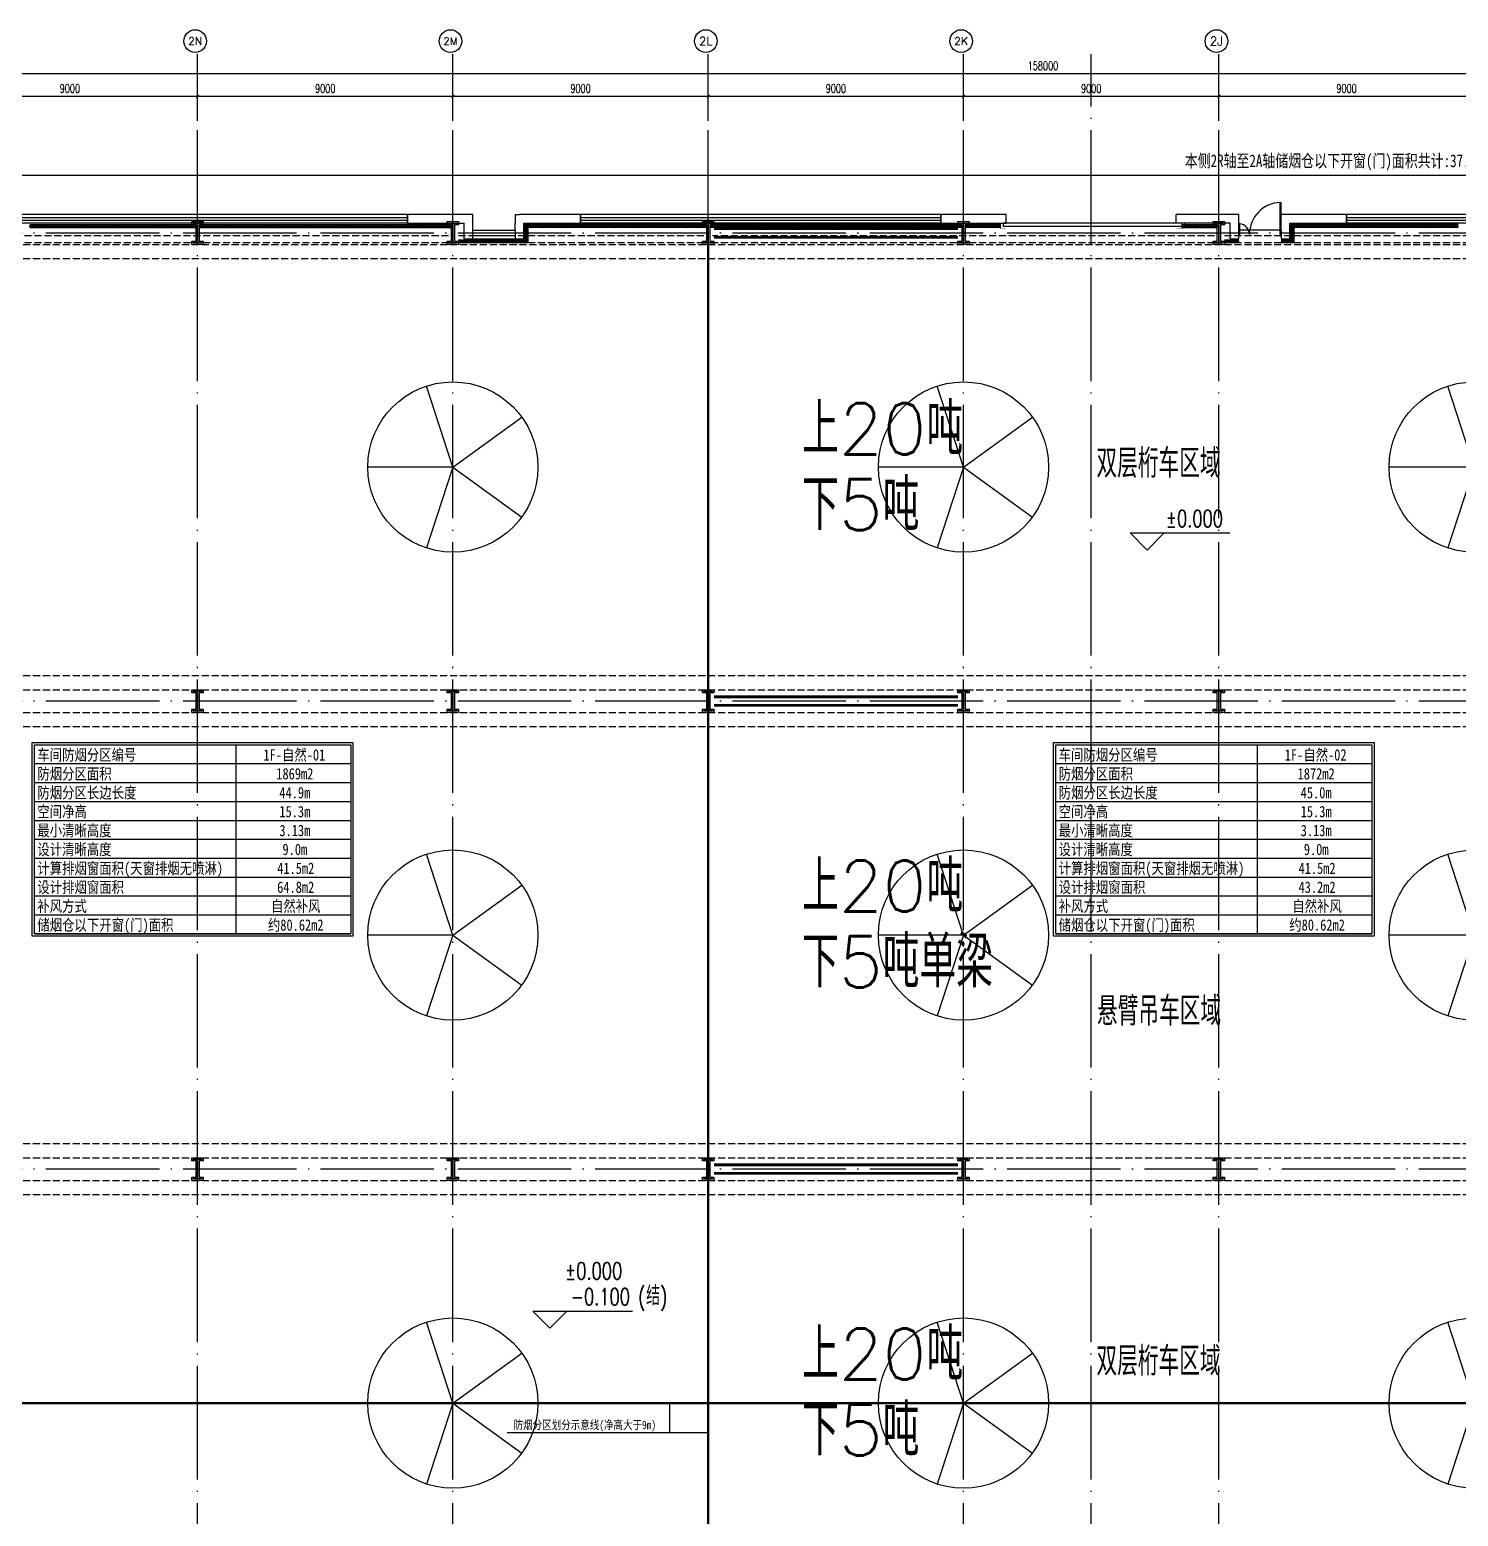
# Model space of a CAD drawing. Extents: x -555607 to 460190, y 498714 to 1664455.
# Drawn here: x -242769 to -192416, y 677329 to 729736 of the extents above; entities that cross this region are included whole.
import ezdxf
from ezdxf.enums import TextEntityAlignment as Align

# ---------------------------------------------------------------- set-up
doc = ezdxf.new("R2010")
doc.units = 0
doc.header["$LTSCALE"] = 1000
doc.header["$MEASUREMENT"] = 0
for name, pattern in [('10平面$0$DASH', [0.35, 0.25, -0.1]), ('CENTER', [2, 1.25, -0.25, 0.25, -0.25]), ('DASH', [0.35, 0.25, -0.1]), ('DOTE', [2.42, 2, -0.2, 0.02, -0.2])]:
    doc.linetypes.add(name, pattern=pattern)
doc.layers.get('Defpoints').update_dxf_attribs({"color": 210})
for name, color, linetype in [('10平面$0$WINDOW', 8, 'Continuous'), ('A-AXIS-D', 1, 'Continuous'), ('A-AXIS-DOTE', 14, 'DOTE'), ('A-HATCH-2', 251, 'Continuous'), ('A-HRAIL', 250, 'Continuous'), ('A-LIN-V', 9, 'Continuous'), ('A-SFCE', 30, 'Continuous'), ('A-WINDOW', 8, 'Continuous'), ('AS-COLN', 6, 'Continuous'), ('AS-WALL', 40, 'Continuous'), ('PUB_TEXT', 7, 'Continuous'), ('TH_DIM', 3, 'Continuous'), ('建-标高', 3, 'Continuous'), ('建-窗', 8, 'Continuous'), ('暖通', 7, 'Continuous')]:
    doc.layers.add(name, color=color, linetype=linetype)
doc.layers.add('柱间支撑', color=6, linetype='CENTER', lineweight=0)
doc.styles.add('-黑体', font='simhei.ttf', dxfattribs={"width": 0.8})
doc.styles.add('_TCH_AXIS', font='COMPLEX', dxfattribs={"bigfont": 'GBCBIG'})
doc.styles.add('_TCH_DIM_T3', font='SIMPLEX', dxfattribs={"width": 0.705882, "bigfont": 'GBCBIG'})
doc.styles.add('A-STANDARD', font='SIMPLEX', dxfattribs={"bigfont": 'GBCBIG'})
doc.styles.get("Standard").update_dxf_attribs({"font": 'gbenor.shx', "bigfont": 'gbcbig.shx'})
doc.styles.add('图框宋体', font='', dxfattribs={"width": 0.75})
doc.styles.get('图框宋体').set_extended_font_data('SimSun')
doc.linetypes.add('字母', pattern='A,12.7,-5.08,["挡烟垂壁",Standard,S=2.54,R=0,X=-2.54,Y=-1.27],-5.08', length=22.86)
doc.dimstyles.new('_TCH_ARCH&&100', dxfattribs={"dimtxt": 297.5, "dimasz": 100, "dimexe": 100, "dimexo": 100, "dimgap": 126.25, "dimtad": 1, "dimdec": 0, "dimzin": 0, "dimdsep": 46, "dimtxsty": '_TCH_DIM_T3', "dimblk": 'ARCHTICK', "dimcen": 0.09, "dimclrt": 7, "dimazin": 2, "dimtfac": 1, "dimtdec": 0, "dimtix": 1, "dimtmove": 2, "dimatfit": 3, "dimfxl": 100, "dimtolj": 1, "dimtzin": 0, "dimarcsym": 0})
doc.dimstyles.new('_TCH_ARCH&&150', dxfattribs={"dimtxt": 446.25, "dimasz": 150, "dimexe": 375, "dimexo": 450, "dimgap": 150, "dimtad": 1, "dimdec": 0, "dimzin": 0, "dimdsep": 46, "dimtxsty": '_TCH_DIM_T3', "dimblk": 'ARCHTICK', "dimcen": 0.09, "dimclrt": 7, "dimazin": 2, "dimtfac": 1, "dimtdec": 0, "dimtix": 1, "dimtmove": 2, "dimatfit": 3, "dimfxl": 1, "dimtolj": 1, "dimtzin": 0, "dimarcsym": 0})

# ---------------------------------------------------------------- blocks, each defined once
blk = doc.blocks.new('10平面$0$$DorLib2D$00000126')
at = {"color": 0, "linetype": 'Continuous'}
for p, q in [((-0.532, 0.5), (-0.532, 0.9)), ((0.532, 0.9), (0.532, 0.5))]:
    blk.add_line(p, q, dxfattribs=at)
at = {"color": 0, "linetype": '10平面$0$DASH'}
for p, q in [((-0.532, 0.9), (0.532, 0.9)), ((-0.532, 0.5), (0.532, 0.5))]:
    blk.add_line(p, q, dxfattribs=at)
blk = doc.blocks.new('WINDOW2DLIB$DYNSTYLE$00000005')
at = {"color": 0}
for points in [[(-0.5, 0.5), (-0.5, -0.5)], [(-0.5, 0.5), (0.5, 0.5)], [(0.5, -0.5), (0.5, 0.5)], [(0.5, 0.1667), (-0.5, 0.1667)], [(0.5, -0.1667), (-0.5, -0.1667)], [(-0.5, -0.5), (0.5, -0.5)]]:
    blk.add_lwpolyline(points, dxfattribs=at)
blk = doc.blocks.new('DOOR2DLIB$SYSLIB$00000123')
at = {"color": 0}
for p, q in [((0.475, -0.001), (0.475, 0.752)), ((0.475, 0.752), (0.5, 0.752)), ((0.5, -0.001), (0.5, 0.752)), ((-0.5, 0), (-0.5, 0.252)), ((-0.475, 0.252), (-0.5, 0.252)), ((-0.475, 0), (-0.475, 0.252)), ((-0.475, 0), (-0.5, 0)), ((0.475, -0.001), (0.5, -0.001))]:
    blk.add_line(p, q, dxfattribs=at)
for centre, radius, start, end in [((0.505, -0.002), 0.755, 92.2493, 179.7238), ((-0.501, 0.003), 0.251, 359.7899, 84.0974)]:
    blk.add_arc(centre, radius, start, end, dxfattribs=at)
blk = doc.blocks.new('42343243')
at = {"layer": '10平面$0$WINDOW'}
blk.add_line((-198654, 1222620), (-200154, 1222620), dxfattribs=at)
at = {"layer": 'AS-WALL'}
for p, q in [((-227154, 1223170), (-229454, 1223170)), ((-229454, 1223170), (-229454, 1222870)), ((-229454, 1222870), (-227454, 1222870)), ((-227454, 1222320), (-227454, 1222870)), ((-227154, 1222620), (-227154, 1223170)), ((-225654, 1223170), (-225504, 1223170)), ((-225654, 1223170), (-225654, 1222870)), ((-225654, 1222870), (-225654, 1222870)), ((-225654, 1222620), (-225654, 1222870)), ((-223354, 1223170), (-225504, 1223170)), ((-225354, 1222320), (-225354, 1222870)), ((-225354, 1222870), (-223354, 1222870)), ((-223354, 1222870), (-223354, 1223170)), ((-208354, 1223170), (-210654, 1223170)), ((-210654, 1223170), (-210654, 1222870)), ((-210654, 1222870), (-208354, 1222870)), ((-208354, 1222870), (-208354, 1223170)), ((-200154, 1223170), (-202354, 1223170)), ((-202354, 1222870), (-202354, 1223170)), ((-200454, 1222870), (-202354, 1222870)), ((-200454, 1222320), (-200454, 1222870)), ((-200154, 1222620), (-200154, 1223170)), ((-196354, 1223170), (-198654, 1223170)), ((-198654, 1222620), (-198654, 1223170)), ((-198354, 1222870), (-196354, 1222870)), ((-198354, 1222320), (-198354, 1222870)), ((-196354, 1222870), (-196354, 1223170)), ((-227454, 1222320), (-227154, 1222320)), ((-227154, 1222320), (-227154, 1222620)), ((-225654, 1222620), (-225654, 1222320)), ((-225654, 1222320), (-225354, 1222320)), ((-200454, 1222320), (-200154, 1222320)), ((-200154, 1222320), (-200154, 1222620)), ((-198654, 1222620), (-198654, 1222320)), ((-198654, 1222320), (-198354, 1222320))]:
    blk.add_line(p, q, dxfattribs=at)
at = {"layer": '10平面$0$WINDOW', "zscale": 300}
for name, p, xscale, yscale, rotation in [('DOOR2DLIB$SYSLIB$00000123', (-199404, 1222470), -1500, -1500, 179.9999999999555), ('10平面$0$$DorLib2D$00000126', (-205254, 1223020), 6000, 300, 180)]:
    blk.add_blockref(name, p, dxfattribs=dict(at, xscale=xscale, yscale=yscale, rotation=rotation))
at = {"layer": '建-窗', "zscale": 300}
for p, xscale, yscale, rotation in [((-239904, 1223020), -20900, -300, 359.9999999994902), ((-217004, 1223020), -12700, -300, 359.999999999664), ((-185904, 1223020), -20900, -300, 359.9999999994913), ((-226404, 1222470), -1500, 300, 179.9999999999555)]:
    blk.add_blockref('WINDOW2DLIB$DYNSTYLE$00000005', p, dxfattribs=dict(at, xscale=xscale, yscale=yscale, rotation=rotation))
blk = doc.blocks.new('w4324324')
at = {"layer": 'A-HATCH-2', "color": 250}
for q in [(-1694760, 686605), (-1697614, 684532), (-1691907, 684532), (-1696524, 681178), (-1692997, 681178)]:
    blk.add_line((-1694760, 683605), q, dxfattribs=at)
blk.add_circle((-1694760, 683605), 3000, dxfattribs=at)
blk = doc.blocks.new('ner546')
at = {"layer": 'A-LIN-V'}
for p in [(598280, 25256), (614780, 25256), (631280, 25256), (598280, 7256), (614780, 7256), (631280, 7256), (598280, -10744), (614780, -10744), (631280, -10744)]:
    blk.add_blockref('w4324324', p, dxfattribs=at)
blk = doc.blocks.new('23124232432')
at = {"layer": '柱间支撑', "color": 250, "const_width": 100}
for points in [[(-210054, 722720), (-218654, 722720)], [(-210054, 722420), (-218654, 722420)], [(-210054, 706220), (-218654, 706220)], [(-210054, 705920), (-218654, 705920)], [(-210054, 689720), (-218654, 689720)], [(-210054, 689420), (-218654, 689420)]]:
    blk.add_lwpolyline(points, dxfattribs=at)
blk = doc.blocks.new('nt66')
at = {"layer": 'A-HATCH-2'}
blk.add_lwpolyline([(-195840, 766870), (-195440, 766870), (-195440, 766758), (-195586, 766758), (-195586, 766182), (-195440, 766182), (-195440, 766070), (-195840, 766070), (-195840, 766182), (-195694, 766182), (-195694, 766758), (-195840, 766758)], close=True, dxfattribs=at)
at = {"layer": 'AS-COLN'}
blk.add_lwpolyline([(-195790, 766820), (-195490, 766820), (-195490, 766808), (-195636, 766808), (-195636, 766132), (-195490, 766132), (-195490, 766120), (-195790, 766120), (-195790, 766132), (-195644, 766132), (-195644, 766808), (-195790, 766808)], close=True, dxfattribs=at)
blk = doc.blocks.new('_ArchTick')
at = {"color": 0, "linetype": 'ByBlock', "const_width": 0.4}
blk.add_lwpolyline([(-0.5, -0.5), (0.5, 0.5)], dxfattribs=at)
blk = doc.blocks.new('*D133')
at = {"layer": 'A-AXIS-D', "color": 0, "lineweight": -2, "transparency": 16777216}
for p, q in [((-286054, 726630), (-286054, 728290)), ((-286054, 728190), (-128054, 728190)), ((-128054, 726630), (-128054, 728290))]:
    blk.add_line(p, q, dxfattribs=at)
at = {"layer": 'Defpoints', "color": 0, "transparency": 16777216}
for p in [(-128054, 728190), (-286054, 726530), (-128054, 726530)]:
    blk.add_point(p, dxfattribs=at)
at = {"layer": 'A-AXIS-D', "color": 0, "lineweight": -2, "transparency": 16777216, "xscale": 100, "yscale": 100, "zscale": 100, "rotation": 180}
blk.add_blockref('_ArchTick', (-286054, 728190), dxfattribs=at)
at = {"layer": 'A-AXIS-D', "color": 0, "lineweight": -2, "transparency": 16777216, "xscale": 100, "yscale": 100, "zscale": 100}
blk.add_blockref('_ArchTick', (-128054, 728190), dxfattribs=at)
at = {"layer": 'A-AXIS-D', "color": 7, "transparency": 16777216, "insert": (-207054, 728465), "char_height": 297.5, "attachment_point": 5, "style": '_TCH_DIM_T3'}
blk.add_mtext('\\A1;158000', dxfattribs=at)
blk = doc.blocks.new('*D139')
at = {"layer": 'A-AXIS-D', "color": 0, "lineweight": -2, "transparency": 16777216}
for p, q in [((-245854, 726530), (-245854, 727490)), ((-236854, 726530), (-236854, 727490)), ((-245854, 727390), (-236854, 727390))]:
    blk.add_line(p, q, dxfattribs=at)
at = {"layer": 'Defpoints', "color": 0, "transparency": 16777216}
for p in [(-236854, 727390), (-245854, 726430), (-236854, 726430)]:
    blk.add_point(p, dxfattribs=at)
at = {"layer": 'A-AXIS-D', "color": 0, "lineweight": -2, "transparency": 16777216, "xscale": 100, "yscale": 100, "zscale": 100, "rotation": 180}
blk.add_blockref('_ArchTick', (-245854, 727390), dxfattribs=at)
at = {"layer": 'A-AXIS-D', "color": 0, "lineweight": -2, "transparency": 16777216, "xscale": 100, "yscale": 100, "zscale": 100}
blk.add_blockref('_ArchTick', (-236854, 727390), dxfattribs=at)
at = {"layer": 'A-AXIS-D', "color": 7, "transparency": 16777216, "insert": (-241354, 727665), "char_height": 297.5, "attachment_point": 5, "style": '_TCH_DIM_T3'}
blk.add_mtext('\\A1;9000', dxfattribs=at)
blk = doc.blocks.new('*D140')
at = {"layer": 'A-AXIS-D', "color": 0, "lineweight": -2, "transparency": 16777216}
for p, q in [((-236854, 726530), (-236854, 727490)), ((-227854, 726530), (-227854, 727490)), ((-236854, 727390), (-227854, 727390))]:
    blk.add_line(p, q, dxfattribs=at)
at = {"layer": 'Defpoints', "color": 0, "transparency": 16777216}
for p in [(-227854, 727390), (-236854, 726430), (-227854, 726430)]:
    blk.add_point(p, dxfattribs=at)
at = {"layer": 'A-AXIS-D', "color": 0, "lineweight": -2, "transparency": 16777216, "xscale": 100, "yscale": 100, "zscale": 100, "rotation": 180}
blk.add_blockref('_ArchTick', (-236854, 727390), dxfattribs=at)
at = {"layer": 'A-AXIS-D', "color": 0, "lineweight": -2, "transparency": 16777216, "xscale": 100, "yscale": 100, "zscale": 100}
blk.add_blockref('_ArchTick', (-227854, 727390), dxfattribs=at)
at = {"layer": 'A-AXIS-D', "color": 7, "transparency": 16777216, "insert": (-232354, 727665), "char_height": 297.5, "attachment_point": 5, "style": '_TCH_DIM_T3'}
blk.add_mtext('\\A1;9000', dxfattribs=at)
blk = doc.blocks.new('*D141')
at = {"layer": 'A-AXIS-D', "color": 0, "lineweight": -2, "transparency": 16777216}
for p, q in [((-227854, 726530), (-227854, 727490)), ((-218854, 726530), (-218854, 727490)), ((-227854, 727390), (-218854, 727390))]:
    blk.add_line(p, q, dxfattribs=at)
at = {"layer": 'Defpoints', "color": 0, "transparency": 16777216}
for p in [(-218854, 727390), (-227854, 726430), (-218854, 726430)]:
    blk.add_point(p, dxfattribs=at)
at = {"layer": 'A-AXIS-D', "color": 0, "lineweight": -2, "transparency": 16777216, "xscale": 100, "yscale": 100, "zscale": 100, "rotation": 180}
blk.add_blockref('_ArchTick', (-227854, 727390), dxfattribs=at)
at = {"layer": 'A-AXIS-D', "color": 0, "lineweight": -2, "transparency": 16777216, "xscale": 100, "yscale": 100, "zscale": 100}
blk.add_blockref('_ArchTick', (-218854, 727390), dxfattribs=at)
at = {"layer": 'A-AXIS-D', "color": 7, "transparency": 16777216, "insert": (-223354, 727665), "char_height": 297.5, "attachment_point": 5, "style": '_TCH_DIM_T3'}
blk.add_mtext('\\A1;9000', dxfattribs=at)
blk = doc.blocks.new('*D142')
at = {"layer": 'A-AXIS-D', "color": 0, "lineweight": -2, "transparency": 16777216}
for p, q in [((-218854, 726530), (-218854, 727490)), ((-209854, 726530), (-209854, 727490)), ((-218854, 727390), (-209854, 727390))]:
    blk.add_line(p, q, dxfattribs=at)
at = {"layer": 'Defpoints', "color": 0, "transparency": 16777216}
for p in [(-209854, 727390), (-218854, 726430), (-209854, 726430)]:
    blk.add_point(p, dxfattribs=at)
at = {"layer": 'A-AXIS-D', "color": 0, "lineweight": -2, "transparency": 16777216, "xscale": 100, "yscale": 100, "zscale": 100, "rotation": 180}
blk.add_blockref('_ArchTick', (-218854, 727390), dxfattribs=at)
at = {"layer": 'A-AXIS-D', "color": 0, "lineweight": -2, "transparency": 16777216, "xscale": 100, "yscale": 100, "zscale": 100}
blk.add_blockref('_ArchTick', (-209854, 727390), dxfattribs=at)
at = {"layer": 'A-AXIS-D', "color": 7, "transparency": 16777216, "insert": (-214354, 727665), "char_height": 297.5, "attachment_point": 5, "style": '_TCH_DIM_T3'}
blk.add_mtext('\\A1;9000', dxfattribs=at)
blk = doc.blocks.new('*D143')
at = {"layer": 'A-AXIS-D', "color": 0, "lineweight": -2, "transparency": 16777216}
for p, q in [((-209854, 726530), (-209854, 727490)), ((-200854, 726530), (-200854, 727490)), ((-209854, 727390), (-200854, 727390))]:
    blk.add_line(p, q, dxfattribs=at)
at = {"layer": 'Defpoints', "color": 0, "transparency": 16777216}
for p in [(-200854, 727390), (-209854, 726430), (-200854, 726430)]:
    blk.add_point(p, dxfattribs=at)
at = {"layer": 'A-AXIS-D', "color": 0, "lineweight": -2, "transparency": 16777216, "xscale": 100, "yscale": 100, "zscale": 100, "rotation": 180}
blk.add_blockref('_ArchTick', (-209854, 727390), dxfattribs=at)
at = {"layer": 'A-AXIS-D', "color": 0, "lineweight": -2, "transparency": 16777216, "xscale": 100, "yscale": 100, "zscale": 100}
blk.add_blockref('_ArchTick', (-200854, 727390), dxfattribs=at)
at = {"layer": 'A-AXIS-D', "color": 7, "transparency": 16777216, "insert": (-205354, 727665), "char_height": 297.5, "attachment_point": 5, "style": '_TCH_DIM_T3'}
blk.add_mtext('\\A1;9000', dxfattribs=at)
blk = doc.blocks.new('*D144')
at = {"layer": 'A-AXIS-D', "color": 0, "lineweight": -2, "transparency": 16777216}
for p, q in [((-200854, 726530), (-200854, 727490)), ((-191854, 726530), (-191854, 727490)), ((-200854, 727390), (-191854, 727390))]:
    blk.add_line(p, q, dxfattribs=at)
at = {"layer": 'Defpoints', "color": 0, "transparency": 16777216}
for p in [(-191854, 727390), (-200854, 726430), (-191854, 726430)]:
    blk.add_point(p, dxfattribs=at)
at = {"layer": 'A-AXIS-D', "color": 0, "lineweight": -2, "transparency": 16777216, "xscale": 100, "yscale": 100, "zscale": 100, "rotation": 180}
blk.add_blockref('_ArchTick', (-200854, 727390), dxfattribs=at)
at = {"layer": 'A-AXIS-D', "color": 0, "lineweight": -2, "transparency": 16777216, "xscale": 100, "yscale": 100, "zscale": 100}
blk.add_blockref('_ArchTick', (-191854, 727390), dxfattribs=at)
at = {"layer": 'A-AXIS-D', "color": 7, "transparency": 16777216, "insert": (-196354, 727665), "char_height": 297.5, "attachment_point": 5, "style": '_TCH_DIM_T3'}
blk.add_mtext('\\A1;9000', dxfattribs=at)
blk = doc.blocks.new('3333')
at = {"layer": 'A-SFCE', "color": 250, "const_width": 20}
blk.add_lwpolyline([(-227064, 766320), (-227064, 766510), (-227244, 766510), (-227244, 766320)], dxfattribs=at)
blk = doc.blocks.new('99平面图例外参$0$$LinePat$圆环')
for points in [[(0, 150), (300, 150)], [(0, 0), (300, 0)], [(0, -150), (300, -150)]]:
    blk.add_lwpolyline(points)
at = {"color": 0}
blk.add_circle((150, 0), 150, dxfattribs=at)
blk = doc.blocks.new('*D614')
at = {"layer": 'Defpoints', "color": 0, "transparency": 16777216}
for p in [(-128854, 724608), (-263854, 723746), (-128854, 723746)]:
    blk.add_point(p, dxfattribs=at)
at = {"layer": 'TH_DIM', "color": 0, "lineweight": -2, "transparency": 16777216}
for p, q in [((-263854, 724196), (-263854, 724983)), ((-128854, 724196), (-128854, 724983)), ((-263854, 724608), (-128854, 724608))]:
    blk.add_line(p, q, dxfattribs=at)
at = {"layer": 'TH_DIM', "color": 0, "lineweight": -2, "transparency": 16777216, "xscale": 150, "yscale": 150, "zscale": 150, "rotation": 180}
blk.add_blockref('_ArchTick', (-263854, 724608), dxfattribs=at)
at = {"layer": 'TH_DIM', "color": 0, "lineweight": -2, "transparency": 16777216, "xscale": 150, "yscale": 150, "zscale": 150}
blk.add_blockref('_ArchTick', (-128854, 724608), dxfattribs=at)
at = {"layer": 'TH_DIM', "color": 7, "transparency": 16777216, "insert": (-196354, 725056), "char_height": 446.25, "attachment_point": 5, "style": '图框宋体'}
blk.add_mtext('\\A1;本侧2R轴至2A轴储烟仓以下开窗(门)面积共计:37.31平方', dxfattribs=at)

msp = doc.modelspace()

# ---------------------------------------------------------------- linework, layer by layer
at = {"layer": 'A-AXIS-D'}
for centre in [(-236939.1, 729336.1), (-227939.1, 729336.1), (-218939.1, 729336.1), (-209939.1, 729336.1), (-200939.1, 729336.1)]:
    msp.add_circle(centre, 400, dxfattribs=at)
at = {"layer": 'A-AXIS-DOTE', "color": 250, "ltscale": 2}
for p, q in [((-236854.2, 635071.1), (-236854.2, 728870)), ((-227854.2, 635071.1), (-227854.2, 728870)), ((-218854.2, 635071.1), (-218854.2, 728870)), ((-209854.2, 635071.1), (-209854.2, 728870)), ((-205354.2, 635071.1), (-205354.2, 728870)), ((-200854.2, 635071.1), (-200854.2, 728870)), ((-122040, 722570), (-296250, 722570)), ((-122040, 706070), (-296250, 706070)), ((-122040, 689570), (-296250, 689570))]:
    msp.add_line(p, q, dxfattribs=at)
at = {"layer": 'A-HATCH-2', "color": 250, "linetype": 'DASH'}
for p, q in [((-263654.2, 722170), (-128354.2, 722170)), ((-263654.2, 721670), (-128354.2, 721670)), ((-263654.2, 706970), (-128354.2, 706970)), ((-263654.2, 706470), (-128354.2, 706470)), ((-263654.2, 705670), (-128354.2, 705670)), ((-263654.2, 705170), (-128354.2, 705170)), ((-263654.2, 690470), (-128354.2, 690470)), ((-263654.2, 689970), (-128354.2, 689970)), ((-263654.2, 689170), (-128354.2, 689170)), ((-263654.2, 688670), (-128354.2, 688670))]:
    msp.add_line(p, q, dxfattribs=at)
at = {"layer": 'A-SFCE', "color": 250, "linetype": 'DASH'}
for p, q in [((-228004.2, 722470), (-245704.2, 722470)), ((-228004.2, 722220), (-245704.2, 722220)), ((-219004.2, 722470), (-227704.2, 722470)), ((-219004.2, 722220), (-227704.2, 722220)), ((-201004.2, 722470), (-218704.2, 722470)), ((-201004.2, 722220), (-218704.2, 722220)), ((-192004.2, 722470), (-200704.2, 722470)), ((-192004.2, 722220), (-200704.2, 722220))]:
    msp.add_line(p, q, dxfattribs=at)
at = {"layer": '建-标高', "color": 8}
for p, q in [((-203386.4, 711393.9), (-203986.4, 711993.9)), ((-203986.4, 711993.9), (-200466.4, 711993.9)), ((-203386.4, 711393.9), (-202786.4, 711993.9)), ((-224440.6, 683960.2), (-225040.6, 684560.2)), ((-225040.6, 684560.2), (-221520.6, 684560.2)), ((-224440.6, 683960.2), (-223840.6, 684560.2))]:
    msp.add_line(p, q, dxfattribs=at)
at = {"layer": '暖通'}
for p, q in [((-235505.2, 704530.1), (-235505.2, 697864.9)), ((-199505.2, 704530.1), (-199505.2, 697864.9)), ((-242598.6, 703863.5), (-231456.5, 703863.5)), ((-206598.6, 703863.5), (-195456.5, 703863.5)), ((-242598.6, 703197), (-231456.5, 703197)), ((-206598.6, 703197), (-195456.5, 703197)), ((-242598.6, 702530.5), (-231456.5, 702530.5)), ((-206598.6, 702530.5), (-195456.5, 702530.5)), ((-242598.6, 701864), (-231456.5, 701864)), ((-206598.6, 701864), (-195456.5, 701864)), ((-242598.6, 701197.5), (-231456.5, 701197.5)), ((-206598.6, 701197.5), (-195456.5, 701197.5)), ((-242598.6, 700530.9), (-231456.5, 700530.9)), ((-206598.6, 700530.9), (-195456.5, 700530.9)), ((-242598.6, 699864.4), (-231456.5, 699864.4)), ((-206598.6, 699864.4), (-195456.5, 699864.4)), ((-242598.6, 699197.9), (-231456.5, 699197.9)), ((-206598.6, 699197.9), (-195456.5, 699197.9)), ((-242598.6, 698531.4), (-231456.5, 698531.4)), ((-206598.6, 698531.4), (-195456.5, 698531.4)), ((-242598.6, 697864.9), (-231456.5, 697864.9)), ((-242598.6, 697864.9), (-231456.5, 697864.9)), ((-206598.6, 697864.9), (-195456.5, 697864.9)), ((-206598.6, 697864.9), (-195456.5, 697864.9))]:
    msp.add_line(p, q, dxfattribs=at)
at = {"layer": '暖通', "color": 7}
for p, q in [((-220209.2, 680280), (-220209.2, 681320)), ((-225939.2, 680280), (-220209.2, 680280)), ((-220209.2, 680280), (-218854.2, 680280))]:
    msp.add_line(p, q, dxfattribs=at)
at = {"layer": '暖通', "color": 2, "linetype": '字母', "ltscale": 0.05, "const_width": 80}
for points in [[(-218854.2, 722170), (-218854.2, 640470)], [(-263704.2, 681320), (-129154.2, 681320)]]:
    msp.add_lwpolyline(points, dxfattribs=at)
at = {"layer": '暖通'}
for points in [[(-242678.6, 704610.1), (-231376.5, 704610.1), (-231376.5, 697784.9), (-242678.6, 697784.9)], [(-242598.6, 704530.1), (-231456.5, 704530.1), (-231456.5, 697864.9), (-242598.6, 697864.9)], [(-206678.6, 704610.1), (-195376.5, 704610.1), (-195376.5, 697784.9), (-206678.6, 697784.9)], [(-206598.6, 704530.1), (-195456.5, 704530.1), (-195456.5, 697864.9), (-206598.6, 697864.9)]]:
    msp.add_lwpolyline(points, close=True, dxfattribs=at)

# ---------------------------------------------------------------- block references
at = {"color": 250}
for p in [(-41214.2, -43900), (-32214.2, -43900), (-23214.2, -43900), (-14214.2, -43900), (-5214.2, -43900), (-41214.2, -60400), (-32214.2, -60400), (-23214.2, -60400), (-14214.2, -60400), (-5214.2, -60400), (-41214.2, -76900), (-32214.2, -76900), (-23214.2, -76900), (-14214.2, -76900), (-5214.2, -76900)]:
    msp.add_blockref('nt66', p, dxfattribs=at)
at = {"layer": 'A-HRAIL', "color": 250, "yscale": 0.3333333333111111, "zscale": 0.3333333333111111}
for p, xscale in [((-242768.8, 722814), 0.3368181817957273), ((-242667.8, 722814), 0.3368181817957273), ((-242566.7, 722814), 0.3368181817957273), ((-242465.7, 722814), 0.3368181817957273), ((-242364.6, 722814), 0.3368181817957273), ((-242263.6, 722814), 0.3368181817957273), ((-242162.5, 722814), 0.3368181817957273), ((-242061.5, 722814), 0.3368181817957273), ((-241960.5, 722814), 0.3368181817957273), ((-241859.4, 722814), 0.3368181817957273), ((-241758.4, 722814), 0.3368181817957273), ((-241657.3, 722814), 0.3368181817957273), ((-241556.3, 722814), 0.3368181817957273), ((-241455.2, 722814), 0.3368181817957273), ((-241354.2, 722814), 0.3368181817957273), ((-241253.1, 722814), 0.3368181817957273), ((-241152.1, 722814), 0.3368181817957273), ((-241051, 722814), 0.3368181817957273), ((-240950, 722814), 0.3368181817957273), ((-240849, 722814), 0.3368181817957273), ((-240747.9, 722814), 0.3368181817957273), ((-240646.9, 722814), 0.3368181817957273), ((-240545.8, 722814), 0.3368181817957273), ((-240444.8, 722814), 0.3368181817957273), ((-240343.7, 722814), 0.3368181817957273), ((-240242.7, 722814), 0.3368181817957273), ((-240141.6, 722814), 0.3368181817957273), ((-240040.6, 722814), 0.3368181817957273), ((-239939.5, 722814), 0.3368181817957273), ((-239838.5, 722814), 0.3368181817957273), ((-239737.5, 722814), 0.3368181817957273), ((-239636.4, 722814), 0.3368181817957273), ((-239535.4, 722814), 0.3368181817957273), ((-239434.3, 722814), 0.3368181817957273), ((-239333.3, 722814), 0.3368181817957273), ((-239232.2, 722814), 0.3368181817957273), ((-239131.2, 722814), 0.3368181817957273), ((-239030.1, 722814), 0.3368181817957273), ((-238929.1, 722814), 0.3368181817957273), ((-238828, 722814), 0.3368181817957273), ((-238727, 722814), 0.3368181817957273), ((-238626, 722814), 0.3368181817957273), ((-238524.9, 722814), 0.3368181817957273), ((-238423.9, 722814), 0.3368181817957273), ((-238322.8, 722814), 0.3368181817957273), ((-238221.8, 722814), 0.3368181817957273), ((-238120.7, 722814), 0.3368181817957273), ((-238019.7, 722814), 0.3368181817957273), ((-237918.6, 722814), 0.3368181817957273), ((-237817.6, 722814), 0.3368181817957273), ((-237716.5, 722814), 0.3368181817957273), ((-237615.5, 722814), 0.3368181817957273), ((-237514.5, 722814), 0.3368181817957273), ((-237413.4, 722814), 0.3368181817957273), ((-237312.4, 722814), 0.3368181817957273), ((-237211.3, 722814), 0.3368181817957273), ((-237110.3, 722814), 0.3368181817957273), ((-237009.2, 722814), 0.3368181817957273), ((-236800.2, 722814), 0.3368181817957239), ((-236699.1, 722814), 0.3368181817957239), ((-236598.1, 722814), 0.3368181817957239), ((-236497, 722814), 0.3368181817957239), ((-236396, 722814), 0.3368181817957239), ((-236295, 722814), 0.3368181817957239), ((-236193.9, 722814), 0.3368181817957239), ((-236092.9, 722814), 0.3368181817957239), ((-235991.8, 722814), 0.3368181817957239), ((-235890.8, 722814), 0.3368181817957239), ((-235789.7, 722814), 0.3368181817957239), ((-235688.7, 722814), 0.3368181817957239), ((-235587.6, 722814), 0.3368181817957239), ((-235486.6, 722814), 0.3368181817957239), ((-235385.5, 722814), 0.3368181817957239), ((-235284.5, 722814), 0.3368181817957239), ((-235183.5, 722814), 0.3368181817957239), ((-235082.4, 722814), 0.3368181817957239), ((-234981.4, 722814), 0.3368181817957239), ((-234880.3, 722814), 0.3368181817957239), ((-234779.3, 722814), 0.3368181817957239), ((-234678.2, 722814), 0.3368181817957239), ((-234577.2, 722814), 0.3368181817957239), ((-234476.1, 722814), 0.3368181817957239), ((-234375.1, 722814), 0.3368181817957239), ((-234274, 722814), 0.3368181817957239), ((-234173, 722814), 0.3368181817957239), ((-234072, 722814), 0.3368181817957239), ((-233970.9, 722814), 0.3368181817957239), ((-233869.9, 722814), 0.3368181817957239), ((-233768.8, 722814), 0.3368181817957239), ((-233667.8, 722814), 0.3368181817957239), ((-233566.7, 722814), 0.3368181817957239), ((-233465.7, 722814), 0.3368181817957239), ((-233364.6, 722814), 0.3368181817957239), ((-233263.6, 722814), 0.3368181817957239), ((-233162.5, 722814), 0.3368181817957239), ((-233061.5, 722814), 0.3368181817957239), ((-232960.5, 722814), 0.3368181817957239), ((-232859.4, 722814), 0.3368181817957239), ((-232758.4, 722814), 0.3368181817957239), ((-232657.3, 722814), 0.3368181817957239), ((-232556.3, 722814), 0.3368181817957239), ((-232455.2, 722814), 0.3368181817957239), ((-232354.2, 722814), 0.3368181817957239), ((-232253.1, 722814), 0.3368181817957239), ((-232152.1, 722814), 0.3368181817957239), ((-232051, 722814), 0.3368181817957239), ((-231950, 722814), 0.3368181817957239), ((-231849, 722814), 0.3368181817957239), ((-231747.9, 722814), 0.3368181817957239), ((-231646.9, 722814), 0.3368181817957239), ((-231545.8, 722814), 0.3368181817957239), ((-231444.8, 722814), 0.3368181817957239), ((-231343.7, 722814), 0.3368181817957239), ((-231242.7, 722814), 0.3368181817957239), ((-231141.6, 722814), 0.3368181817957239), ((-231040.6, 722814), 0.3368181817957239), ((-230939.5, 722814), 0.3368181817957239), ((-230838.5, 722814), 0.3368181817957239), ((-230737.5, 722814), 0.3368181817957239), ((-230636.4, 722814), 0.3368181817957239), ((-230535.4, 722814), 0.3368181817957239), ((-230434.3, 722814), 0.3368181817957239), ((-230333.3, 722814), 0.3368181817957239), ((-230232.2, 722814), 0.3368181817957239), ((-230131.2, 722814), 0.3368181817957239), ((-230030.1, 722814), 0.3368181817957239), ((-229929.1, 722814), 0.3368181817957239), ((-229828, 722814), 0.3368181817957239), ((-229727, 722814), 0.3368181817957239), ((-229626, 722814), 0.3368181817957239), ((-229524.9, 722814), 0.3368181817957239), ((-229423.9, 722814), 0.3368181817957239), ((-229322.8, 722814), 0.3368181817957239), ((-229221.8, 722814), 0.3368181817957239), ((-229120.7, 722814), 0.3368181817957239), ((-229019.7, 722814), 0.3368181817957239), ((-228918.6, 722814), 0.3368181817957239), ((-228817.6, 722814), 0.3368181817957239), ((-228716.5, 722814), 0.3368181817957239), ((-228615.5, 722814), 0.3368181817957239), ((-228514.5, 722814), 0.3368181817957239), ((-228413.4, 722814), 0.3368181817957239), ((-228312.4, 722814), 0.3368181817957239), ((-228211.3, 722814), 0.3368181817957239), ((-228110.3, 722814), 0.3368181817957239), ((-228009.2, 722814), 0.3368181817957239), ((-202154.2, 722814), 0.3461108940266491), ((-202050.4, 722814), 0.3461108940266491), ((-201946.5, 722814), 0.3461108940266491), ((-201842.7, 722814), 0.3461108940266491), ((-201738.9, 722814), 0.3461108940266491), ((-201635, 722814), 0.3461108940266491), ((-201531.2, 722814), 0.3461108940266491), ((-201427.4, 722814), 0.3461108940266491), ((-201323.5, 722814), 0.3461108940266491), ((-201219.7, 722814), 0.3461108940266491), ((-201115.9, 722814), 0.3461108940266491), ((-201012, 722814), 0.3461108940266491), ((-227552.1, 722270), -0.3402776645396762), ((-227450, 722270), -0.3402776645396762), ((-227347.9, 722270), -0.3402776645396762), ((-227245.9, 722270), -0.3402776645396762), ((-227143.8, 722270), -0.3402776645396762), ((-227041.7, 722270), -0.3402776645396762), ((-226939.6, 722270), -0.3402776645396762), ((-226837.5, 722270), -0.3402776645396762), ((-226735.4, 722270), -0.3402776645396762), ((-226633.4, 722270), -0.3402776645396762), ((-226531.3, 722270), -0.3402776645396762), ((-226429.2, 722270), -0.3402776645396762), ((-226327.1, 722270), -0.3402776645396762), ((-226225, 722270), -0.3402776645396762), ((-226122.9, 722270), -0.3402776645396762), ((-226020.9, 722270), -0.3402776645396762), ((-225918.8, 722270), -0.3402776645396762), ((-225816.7, 722270), -0.3402776645396762), ((-225714.6, 722270), -0.3402776645396762), ((-225612.5, 722270), -0.3402776645396762), ((-225510.4, 722270), -0.3402776645396762), ((-225408.4, 722270), -0.3402776645396762), ((-225306.3, 722270), -0.3402776645396762), ((-225204.2, 722270), -0.3402776645396762), ((-200554.2, 722270), -0.3333327848855343), ((-200454.2, 722270), -0.3333327848855343), ((-200354.2, 722270), -0.3333327848855343), ((-200254.2, 722270), -0.3333327848855343), ((-200154.2, 722270), -0.3333327848855343), ((-198541.7, 722270), -0.3749999998826196), ((-198429.2, 722270), -0.3749999998826196), ((-198316.7, 722270), -0.3749999998826196), ((-198204.2, 722270), -0.3749999998826196)]:
    msp.add_blockref('99平面图例外参$0$$LinePat$圆环', p, dxfattribs=dict(at, xscale=xscale))
for p, xscale, rotation in [((-225254.2, 722761.7), -0.3611111226889233, 270), ((-225202.7, 722814), -0.3384127415242964, 359.9999999997966), ((-225254.2, 722653.3), -0.3611111226889233, 270), ((-225101.1, 722814), -0.3384127415242964, 359.9999999997966), ((-224999.6, 722814), -0.3384127415242964, 359.9999999997966), ((-224898.1, 722814), -0.3384127415242964, 359.9999999997966), ((-224796.6, 722814), -0.3384127415242964, 359.9999999997966), ((-224695, 722814), -0.3384127415242964, 359.9999999997966), ((-224593.5, 722814), -0.3384127415242964, 359.9999999997966), ((-224492, 722814), -0.3384127415242964, 359.9999999997966), ((-224390.5, 722814), -0.3384127415242964, 359.9999999997966), ((-224288.9, 722814), -0.3384127415242964, 359.9999999997966), ((-224187.4, 722814), -0.3384127415242964, 359.9999999997966), ((-224085.9, 722814), -0.3384127415242964, 359.9999999997966), ((-223984.4, 722814), -0.3384127415242964, 359.9999999997966), ((-223882.9, 722814), -0.3384127415242964, 359.9999999997966), ((-223781.3, 722814), -0.3384127415242964, 359.9999999997966), ((-223679.8, 722814), -0.3384127415242964, 359.9999999997966), ((-223578.3, 722814), -0.3384127415242964, 359.9999999997966), ((-223476.8, 722814), -0.3384127415242964, 359.9999999997966), ((-223375.2, 722814), -0.3384127415242964, 359.9999999997966), ((-223273.7, 722814), -0.3384127415242964, 359.9999999997966), ((-223172.2, 722814), -0.3384127415242964, 359.9999999997966), ((-223070.7, 722814), -0.3384127415242964, 359.9999999997966), ((-222969.1, 722814), -0.3384127415242964, 359.9999999997966), ((-222867.6, 722814), -0.3384127415242964, 359.9999999997966), ((-222766.1, 722814), -0.3384127415242964, 359.9999999997966), ((-222664.6, 722814), -0.3384127415242964, 359.9999999997966), ((-222563, 722814), -0.3384127415242964, 359.9999999997966), ((-222461.5, 722814), -0.3384127415242964, 359.9999999997966), ((-222360, 722814), -0.3384127415242964, 359.9999999997966), ((-222258.5, 722814), -0.3384127415242964, 359.9999999997966), ((-222156.9, 722814), -0.3384127415242964, 359.9999999997966), ((-222055.4, 722814), -0.3384127415242964, 359.9999999997966), ((-221953.9, 722814), -0.3384127415242964, 359.9999999997966), ((-221852.4, 722814), -0.3384127415242964, 359.9999999997966), ((-221750.9, 722814), -0.3384127415242964, 359.9999999997966), ((-221649.3, 722814), -0.3384127415242964, 359.9999999997966), ((-221547.8, 722814), -0.3384127415242964, 359.9999999997966), ((-221446.3, 722814), -0.3384127415242964, 359.9999999997966), ((-221344.8, 722814), -0.3384127415242964, 359.9999999997966), ((-221243.2, 722814), -0.3384127415242964, 359.9999999997966), ((-221141.7, 722814), -0.3384127415242964, 359.9999999997966), ((-221040.2, 722814), -0.3384127415242964, 359.9999999997966), ((-220938.7, 722814), -0.3384127415242964, 359.9999999997966), ((-220837.1, 722814), -0.3384127415242964, 359.9999999997966), ((-220735.6, 722814), -0.3384127415242964, 359.9999999997966), ((-220634.1, 722814), -0.3384127415242964, 359.9999999997966), ((-220532.6, 722814), -0.3384127415242964, 359.9999999997966), ((-220431, 722814), -0.3384127415242964, 359.9999999997966), ((-220329.5, 722814), -0.3384127415242964, 359.9999999997966), ((-220228, 722814), -0.3384127415242964, 359.9999999997966), ((-220126.5, 722814), -0.3384127415242964, 359.9999999997966), ((-220024.9, 722814), -0.3384127415242964, 359.9999999997966), ((-219923.4, 722814), -0.3384127415242964, 359.9999999997966), ((-219821.9, 722814), -0.3384127415242964, 359.9999999997966), ((-219720.4, 722814), -0.3384127415242964, 359.9999999997966), ((-219618.9, 722814), -0.3384127415242964, 359.9999999997966), ((-219517.3, 722814), -0.3384127415242964, 359.9999999997966), ((-219415.8, 722814), -0.3384127415242964, 359.9999999997966), ((-219314.3, 722814), -0.3384127415242964, 359.9999999997966), ((-219212.8, 722814), -0.3384127415242964, 359.9999999997966), ((-219111.2, 722814), -0.3384127415242964, 359.9999999997966), ((-219009.7, 722814), -0.3384127415242964, 359.9999999997966), ((-218908.2, 722814), -0.3384127415242964, 359.9999999997966), ((-218699.1, 722814), -0.3368181817957273, 359.9999999997966), ((-218598.1, 722814), -0.3368181817957273, 359.9999999997966), ((-218497, 722814), -0.3368181817957273, 359.9999999997966), ((-218396, 722814), -0.3368181817957273, 359.9999999997966), ((-218295, 722814), -0.3368181817957273, 359.9999999997966), ((-218193.9, 722814), -0.3368181817957273, 359.9999999997966), ((-218092.9, 722814), -0.3368181817957273, 359.9999999997966), ((-217991.8, 722814), -0.3368181817957273, 359.9999999997966), ((-217890.8, 722814), -0.3368181817957273, 359.9999999997966), ((-217789.7, 722814), -0.3368181817957273, 359.9999999997966), ((-217688.7, 722814), -0.3368181817957273, 359.9999999997966), ((-217587.6, 722814), -0.3368181817957273, 359.9999999997966), ((-217486.6, 722814), -0.3368181817957273, 359.9999999997966), ((-217385.5, 722814), -0.3368181817957273, 359.9999999997966), ((-217284.5, 722814), -0.3368181817957273, 359.9999999997966), ((-217183.5, 722814), -0.3368181817957273, 359.9999999997966), ((-217082.4, 722814), -0.3368181817957273, 359.9999999997966), ((-216981.4, 722814), -0.3368181817957273, 359.9999999997966), ((-216880.3, 722814), -0.3368181817957273, 359.9999999997966), ((-216779.3, 722814), -0.3368181817957273, 359.9999999997966), ((-216678.2, 722814), -0.3368181817957273, 359.9999999997966), ((-216577.2, 722814), -0.3368181817957273, 359.9999999997966), ((-216476.1, 722814), -0.3368181817957273, 359.9999999997966), ((-216375.1, 722814), -0.3368181817957273, 359.9999999997966), ((-216274, 722814), -0.3368181817957273, 359.9999999997966), ((-216173, 722814), -0.3368181817957273, 359.9999999997966), ((-216072, 722814), -0.3368181817957273, 359.9999999997966), ((-215970.9, 722814), -0.3368181817957273, 359.9999999997966), ((-215869.9, 722814), -0.3368181817957273, 359.9999999997966), ((-215768.8, 722814), -0.3368181817957273, 359.9999999997966), ((-215667.8, 722814), -0.3368181817957273, 359.9999999997966), ((-215566.7, 722814), -0.3368181817957273, 359.9999999997966), ((-215465.7, 722814), -0.3368181817957273, 359.9999999997966), ((-215364.6, 722814), -0.3368181817957273, 359.9999999997966), ((-215263.6, 722814), -0.3368181817957273, 359.9999999997966), ((-215162.5, 722814), -0.3368181817957273, 359.9999999997966), ((-215061.5, 722814), -0.3368181817957273, 359.9999999997966), ((-214960.5, 722814), -0.3368181817957273, 359.9999999997966), ((-214859.4, 722814), -0.3368181817957273, 359.9999999997966), ((-214758.4, 722814), -0.3368181817957273, 359.9999999997966), ((-214657.3, 722814), -0.3368181817957273, 359.9999999997966), ((-214556.3, 722814), -0.3368181817957273, 359.9999999997966), ((-214455.2, 722814), -0.3368181817957273, 359.9999999997966), ((-214354.2, 722814), -0.3368181817957273, 359.9999999997966), ((-214253.1, 722814), -0.3368181817957273, 359.9999999997966), ((-214152.1, 722814), -0.3368181817957273, 359.9999999997966), ((-214051, 722814), -0.3368181817957273, 359.9999999997966), ((-213950, 722814), -0.3368181817957273, 359.9999999997966), ((-213849, 722814), -0.3368181817957273, 359.9999999997966), ((-213747.9, 722814), -0.3368181817957273, 359.9999999997966), ((-213646.9, 722814), -0.3368181817957273, 359.9999999997966), ((-213545.8, 722814), -0.3368181817957273, 359.9999999997966), ((-213444.8, 722814), -0.3368181817957273, 359.9999999997966), ((-213343.7, 722814), -0.3368181817957273, 359.9999999997966), ((-213242.7, 722814), -0.3368181817957273, 359.9999999997966), ((-213141.6, 722814), -0.3368181817957273, 359.9999999997966), ((-213040.6, 722814), -0.3368181817957273, 359.9999999997966), ((-212939.5, 722814), -0.3368181817957273, 359.9999999997966), ((-212838.5, 722814), -0.3368181817957273, 359.9999999997966), ((-212737.5, 722814), -0.3368181817957273, 359.9999999997966), ((-212636.4, 722814), -0.3368181817957273, 359.9999999997966), ((-212535.4, 722814), -0.3368181817957273, 359.9999999997966), ((-212434.3, 722814), -0.3368181817957273, 359.9999999997966), ((-212333.3, 722814), -0.3368181817957273, 359.9999999997966), ((-212232.2, 722814), -0.3368181817957273, 359.9999999997966), ((-212131.2, 722814), -0.3368181817957273, 359.9999999997966), ((-212030.1, 722814), -0.3368181817957273, 359.9999999997966), ((-211929.1, 722814), -0.3368181817957273, 359.9999999997966), ((-211828, 722814), -0.3368181817957273, 359.9999999997966), ((-211727, 722814), -0.3368181817957273, 359.9999999997966), ((-211626, 722814), -0.3368181817957273, 359.9999999997966), ((-211524.9, 722814), -0.3368181817957273, 359.9999999997966), ((-211423.9, 722814), -0.3368181817957273, 359.9999999997966), ((-211322.8, 722814), -0.3368181817957273, 359.9999999997966), ((-211221.8, 722814), -0.3368181817957273, 359.9999999997966), ((-211120.7, 722814), -0.3368181817957273, 359.9999999997966), ((-211019.7, 722814), -0.3368181817957273, 359.9999999997966), ((-210918.6, 722814), -0.3368181817957273, 359.9999999997966), ((-210817.6, 722814), -0.3368181817957273, 359.9999999997966), ((-210716.5, 722814), -0.3368181817957273, 359.9999999997966), ((-210615.5, 722814), -0.3368181817957273, 359.9999999997966), ((-210514.5, 722814), -0.3368181817957273, 359.9999999997966), ((-210413.4, 722814), -0.3368181817957273, 359.9999999997966), ((-210312.4, 722814), -0.3368181817957273, 359.9999999997966), ((-210211.3, 722814), -0.3368181817957273, 359.9999999997966), ((-210110.3, 722814), -0.3368181817957273, 359.9999999997966), ((-210009.2, 722814), -0.3368181817957273, 359.9999999997966), ((-209908.2, 722814), -0.3368181817957273, 359.9999999997966), ((-209696.4, 722814), -0.3461108940266491, 359.9999999997966), ((-209592.5, 722814), -0.3461108940266491, 359.9999999997966), ((-209488.7, 722814), -0.3461108940266491, 359.9999999997966), ((-209384.9, 722814), -0.3461108940266491, 359.9999999997966), ((-209281, 722814), -0.3461108940266491, 359.9999999997966), ((-209177.2, 722814), -0.3461108940266491, 359.9999999997966), ((-209073.4, 722814), -0.3461108940266491, 359.9999999997966), ((-208969.5, 722814), -0.3461108940266491, 359.9999999997966), ((-208865.7, 722814), -0.3461108940266491, 359.9999999997966), ((-208761.9, 722814), -0.3461108940266491, 359.9999999997966), ((-208658, 722814), -0.3461108940266491, 359.9999999997966), ((-208554.2, 722814), -0.3461108940266491, 359.9999999997966), ((-198254.2, 722761.7), -0.3611111226889233, 270), ((-198202.7, 722814), -0.3384127419249668, 359.9999999997966), ((-198254.2, 722653.3), -0.3611111226889233, 270), ((-198101.1, 722814), -0.3384127419249668, 359.9999999997966), ((-197999.6, 722814), -0.3384127419249668, 359.9999999997966), ((-197898.1, 722814), -0.3384127419249668, 359.9999999997966), ((-197796.6, 722814), -0.3384127419249668, 359.9999999997966), ((-197695, 722814), -0.3384127419249668, 359.9999999997966), ((-197593.5, 722814), -0.3384127419249668, 359.9999999997966), ((-197492, 722814), -0.3384127419249668, 359.9999999997966), ((-197390.5, 722814), -0.3384127419249668, 359.9999999997966), ((-197288.9, 722814), -0.3384127419249668, 359.9999999997966), ((-197187.4, 722814), -0.3384127419249668, 359.9999999997966), ((-197085.9, 722814), -0.3384127419249668, 359.9999999997966), ((-196984.4, 722814), -0.3384127419249668, 359.9999999997966), ((-196882.9, 722814), -0.3384127419249668, 359.9999999997966), ((-196781.3, 722814), -0.3384127419249668, 359.9999999997966), ((-196679.8, 722814), -0.3384127419249668, 359.9999999997966), ((-196578.3, 722814), -0.3384127419249668, 359.9999999997966), ((-196476.8, 722814), -0.3384127419249668, 359.9999999997966), ((-196375.2, 722814), -0.3384127419249668, 359.9999999997966), ((-196273.7, 722814), -0.3384127419249668, 359.9999999997966), ((-196172.2, 722814), -0.3384127419249668, 359.9999999997966), ((-196070.7, 722814), -0.3384127419249668, 359.9999999997966), ((-195969.1, 722814), -0.3384127419249668, 359.9999999997966), ((-195867.6, 722814), -0.3384127419249668, 359.9999999997966), ((-195766.1, 722814), -0.3384127419249668, 359.9999999997966), ((-195664.6, 722814), -0.3384127419249668, 359.9999999997966), ((-195563, 722814), -0.3384127419249668, 359.9999999997966), ((-195461.5, 722814), -0.3384127419249668, 359.9999999997966), ((-195360, 722814), -0.3384127419249668, 359.9999999997966), ((-195258.5, 722814), -0.3384127419249668, 359.9999999997966), ((-195156.9, 722814), -0.3384127419249668, 359.9999999997966), ((-195055.4, 722814), -0.3384127419249668, 359.9999999997966), ((-194953.9, 722814), -0.3384127419249668, 359.9999999997966), ((-194852.4, 722814), -0.3384127419249668, 359.9999999997966), ((-194750.9, 722814), -0.3384127419249668, 359.9999999997966), ((-194649.3, 722814), -0.3384127419249668, 359.9999999997966), ((-194547.8, 722814), -0.3384127419249668, 359.9999999997966), ((-194446.3, 722814), -0.3384127419249668, 359.9999999997966), ((-194344.8, 722814), -0.3384127419249668, 359.9999999997966), ((-194243.2, 722814), -0.3384127419249668, 359.9999999997966), ((-194141.7, 722814), -0.3384127419249668, 359.9999999997966), ((-194040.2, 722814), -0.3384127419249668, 359.9999999997966), ((-193938.7, 722814), -0.3384127419249668, 359.9999999997966), ((-193837.1, 722814), -0.3384127419249668, 359.9999999997966), ((-193735.6, 722814), -0.3384127419249668, 359.9999999997966), ((-193634.1, 722814), -0.3384127419249668, 359.9999999997966), ((-193532.6, 722814), -0.3384127419249668, 359.9999999997966), ((-193431, 722814), -0.3384127419249668, 359.9999999997966), ((-193329.5, 722814), -0.3384127419249668, 359.9999999997966), ((-193228, 722814), -0.3384127419249668, 359.9999999997966), ((-193126.5, 722814), -0.3384127419249668, 359.9999999997966), ((-193024.9, 722814), -0.3384127419249668, 359.9999999997966), ((-192923.4, 722814), -0.3384127419249668, 359.9999999997966), ((-192821.9, 722814), -0.3384127419249668, 359.9999999997966), ((-192720.4, 722814), -0.3384127419249668, 359.9999999997966), ((-192618.9, 722814), -0.3384127419249668, 359.9999999997966), ((-192517.3, 722814), -0.3384127419249668, 359.9999999997966), ((-192415.8, 722814), -0.3384127419249668, 359.9999999997966), ((-225254.2, 722545), -0.3611111226889233, 270), ((-225254.2, 722436.7), -0.3611111226889233, 270), ((-225254.2, 722328.3), -0.3611111226889233, 270), ((-225254.2, 722220), -0.3611111226889233, 270), ((-198254.2, 722545), -0.3611111226889233, 270), ((-198254.2, 722436.7), -0.3611111226889233, 270), ((-198254.2, 722328.3), -0.3611111226889233, 270), ((-198254.2, 722220), -0.3611111226889233, 270)]:
    msp.add_blockref('99平面图例外参$0$$LinePat$圆环', p, dxfattribs=dict(at, xscale=xscale, rotation=rotation))
at = {"layer": 'A-LIN-V', "color": 250, "rotation": 90.00000000000001}
msp.add_blockref('ner546', (481006.5, 1777800), dxfattribs=at)
at = {"layer": 'A-SFCE', "color": 250, "rotation": 90}
msp.add_blockref('3333', (557966.6, 949974.2), dxfattribs=at)
at = {"layer": 'A-SFCE', "color": 250, "xscale": -1, "rotation": 270}
msp.add_blockref('3333', (-968675, 949974.2), dxfattribs=at)
at = {"layer": 'A-WINDOW'}
msp.add_blockref('42343243', (0, -499950), dxfattribs=at)
at = {"layer": '柱间支撑'}
msp.add_blockref('23124232432', (0, 0), dxfattribs=at)

# ---------------------------------------------------------------- texts
at = {"color": 8, "style": 'A-STANDARD'}
for s, p in [('上20吨', (-215542.6, 714765.3)), ('下5吨', (-215545.9, 712094.8)), ('上20吨', (-215542.6, 698645.3)), ('下5吨单梁', (-215545.9, 695974.8)), ('上20吨', (-215542.6, 682145.3)), ('下5吨', (-215545.9, 679474.8))]:
    msp.add_text(s, height=1800, dxfattribs=at).set_placement(p)
at = {"layer": 'A-AXIS-D', "color": 7, "style": '_TCH_AXIS'}
for s, height, p, p2 in [('2N', 265.5, (-237185.6, 729203.4), (-236692.6, 729203.4)), ('2M', 255.29, (-228188.3, 729208.5), (-227689.9, 729208.5)), ('2L', 288.12, (-219179.2, 729192.1), (-218699, 729192.1)), ('2K', 265.5, (-210185.6, 729203.4), (-209692.6, 729203.4)), ('2J', 314.07, (-201170.9, 729179.1), (-200707.3, 729179.1))]:
    msp.add_text(s, height=height, dxfattribs=at).set_placement(p, p2, align=Align.FIT)
at = {"layer": 'PUB_TEXT', "color": 8}
for s, p in [('双层桁车区域', (-205169.3, 713943.1)), ('悬臂吊车区域', (-205149.3, 694631)), ('双层桁车区域', (-205169.3, 682290.4))]:
    msp.add_text(s, height=1012.77, dxfattribs=at).set_placement(p)
at = {"layer": '建-标高', "color": 8, "style": 'A-STANDARD', "width": 0.705882}
for s, p in [('%%P0.000', (-202726.4, 712203.9)), ('%%P0.000', (-223900.6, 685680.2)), ('-0.100', (-223700.6, 684770.2)), ('(', (-221320.6, 684770.2)), (')', (-220549.1, 684770.2))]:
    msp.add_text(s, height=595, dxfattribs=at).set_placement(p)
at = {"layer": '建-标高', "color": 8, "style": 'A-STANDARD'}
msp.add_text('结', height=675.2, dxfattribs=at).set_placement((-221040.6, 684770.2))
at = {"layer": '暖通', "style": '-黑体', "width": 0.8}
for s, height, p in [('车间防烟分区编号', 400, (-242501.9, 703972.6)), ('车间防烟分区编号', 400, (-206501.9, 703972.6)), ('防烟分区面积', 400, (-242501.9, 703306.1)), ('防烟分区面积', 400, (-206501.9, 703306.1)), ('防烟分区长边长度', 400, (-242501.9, 702639.6)), ('防烟分区长边长度', 400, (-206501.9, 702639.6)), ('空间净高', 400, (-242501.9, 701973.1)), ('空间净高', 400, (-206501.9, 701973.1)), ('最小清晰高度', 400, (-242501.9, 701306.6)), ('最小清晰高度', 400, (-206501.9, 701306.6)), ('设计清晰高度', 400, (-242501.9, 700640)), ('设计清晰高度', 400, (-206501.9, 700640)), ('计算排烟窗面积(天窗排烟无喷淋)', 400, (-242501.9, 699973.5)), ('计算排烟窗面积(天窗排烟无喷淋)', 400, (-206501.9, 699973.5)), ('设计排烟窗面积', 400, (-242501.9, 699307)), ('设计排烟窗面积', 400, (-206501.9, 699307)), ('补风方式', 400, (-242501.9, 698640.5)), ('补风方式', 400, (-206501.9, 698640.5)), ('储烟仓以下开窗(门)面积', 400, (-242501.9, 697974)), ('储烟仓以下开窗(门)面积', 400, (-206501.9, 697974)), ('防烟分区划分示意线(净高大于9m)', 300, (-225715, 680400))]:
    msp.add_text(s, height=height, dxfattribs=at).set_placement(p)
for s, p in [('1F-自然-01', (-233441.7, 703972.6)), ('1F-自然-02', (-197441.7, 703972.6)), ('15.3m', (-233425.1, 701973.1)), ('15.3m', (-197425.1, 701973.1)), ('3.13m', (-233425.1, 701306.6)), ('3.13m', (-197425.1, 701306.6)), ('9.0m', (-233425.1, 700640)), ('9.0m', (-197425.1, 700640)), ('41.5m2', (-233393.5, 699973.5)), ('41.5m2', (-197393.5, 699973.5)), ('自然补风', (-233393.5, 698640.5)), ('自然补风', (-197393.5, 698640.5))]:
    msp.add_text(s, height=400, dxfattribs=at).set_placement(p, align=Align.CENTER)
at = {"layer": '暖通', "color": 6, "style": '-黑体', "width": 0.8}
for s, p in [('1869m2', (-233425.1, 703306.1)), ('1872m2', (-197425.1, 703306.1)), ('44.9m', (-233425.1, 702639.6)), ('45.0m', (-197425.1, 702639.6)), ('64.8m2', (-233393.5, 699307)), ('43.2m2', (-197393.5, 699307)), ('约80.62m2', (-233393.5, 697974)), ('约80.62m2', (-197393.5, 697974))]:
    msp.add_text(s, height=400, dxfattribs=at).set_placement(p, align=Align.CENTER)

# ---------------------------------------------------------------- dimensions: what is measured, and where the dimension line sits
at = {"layer": 'A-AXIS-D'}
for base, p1, p2, text, picture, middle in [((-128054.2, 728190), (-286054.2, 726530), (-128054.2, 726530), '158000', '*D133', (-207054.2, 728465)), ((-236854.2, 727390), (-245854.2, 726430), (-236854.2, 726430), '9000', '*D139', (-241354.2, 727665)), ((-227854.2, 727390), (-236854.2, 726430), (-227854.2, 726430), '9000', '*D140', (-232354.2, 727665)), ((-218854.2, 727390), (-227854.2, 726430), (-218854.2, 726430), '9000', '*D141', (-223354.2, 727665)), ((-209854.2, 727390), (-218854.2, 726430), (-209854.2, 726430), '9000', '*D142', (-214354.2, 727665)), ((-200854.2, 727390), (-209854.2, 726430), (-200854.2, 726430), '9000', '*D143', (-205354.2, 727665)), ((-191854.2, 727390), (-200854.2, 726430), (-191854.2, 726430), '9000', '*D144', (-196354.2, 727665))]:
    dim = msp.add_linear_dim(base=base, p1=p1, p2=p2, angle=0, text=text, dimstyle='_TCH_ARCH&&100', override={"dimgap": 0}, dxfattribs=at)
    dim.commit()
    dim.dimension.update_dxf_attribs({"geometry": picture, "text_midpoint": middle, "dimtype": 129})
at = {"layer": 'TH_DIM', "color": 7}
dim = msp.add_aligned_dim(p1=(-263854.2, 723746), p2=(-128854.2, 723746), distance=862, text='本侧2R轴至2A轴储烟仓以下开窗(门)面积共计:37.31平方', dimstyle='_TCH_ARCH&&150', override={"dimtxsty": '图框宋体'}, dxfattribs=at)
dim.commit()
dim.dimension.update_dxf_attribs({"geometry": '*D614', "text_midpoint": (-196354.2, 725055.9)})

doc.saveas('drawing.dxf')
